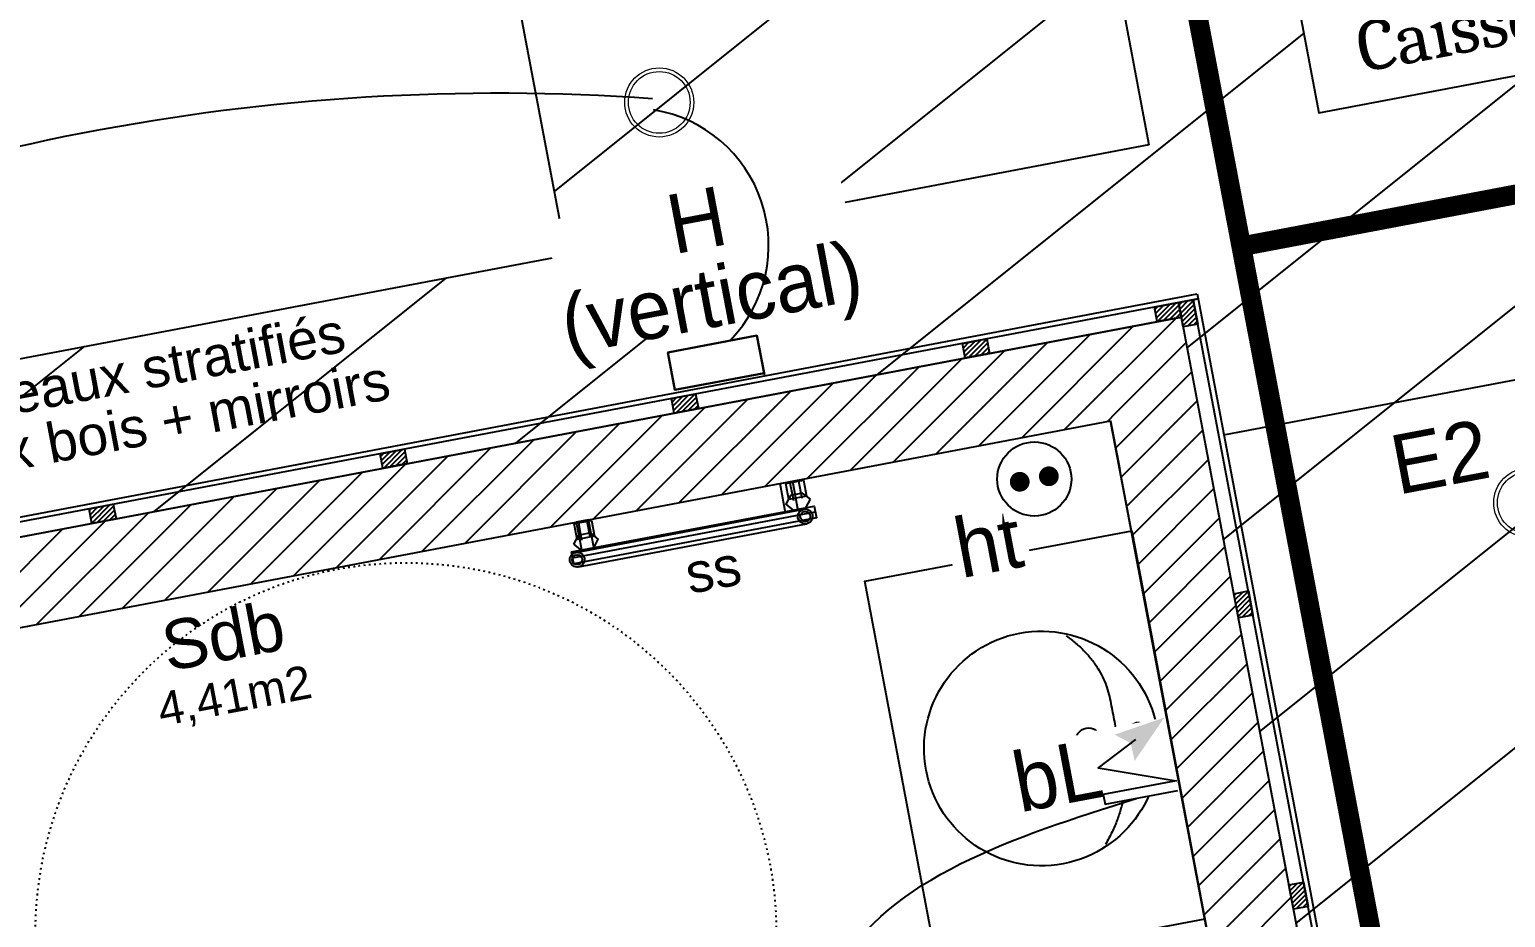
# Model space of a CAD drawing. Header units: centimetres. Extents: x 197412 to 267601, y -375791 to -305433.
# Drawn here: x 215397 to 218385, y -343082 to -341285 of the extents above; entities that cross this region are included whole.
import ezdxf

# ---------------------------------------------------------------- set-up
doc = ezdxf.new("R2010")
doc.units = ezdxf.units.CM
doc.linetypes.add('Style de ligne -5', pattern=[0.20828, 0.069425, -0.138855])
for name, color, linetype in [('3-BAT C-Niveau 0', 250, 'Continuous'), ('prlm-CHAUFF-CONV', 1, 'Continuous'), ('prlm-MOD-PB', 123, 'Continuous')]:
    doc.layers.add(name, color=color, linetype=linetype)
for name, color, linetype, lineweight in [('FAUX PLAFOND', 9, 'Continuous', 25), ('prlm-ELEC-CFO', 1, 'Continuous', 25), ('prlm-GAZ', 2, 'Continuous', 25)]:
    doc.layers.add(name, color=color, linetype=linetype, lineweight=lineweight)
doc.styles.add('Geneva', font='arial.ttf')
doc.styles.add('Helvetica', font='arial.ttf')
doc.styles.add('prlm-elec-cfo', font='comic.ttf', dxfattribs={"height": 12})
doc.styles.add('prlm-mod', font='cambriaz.ttf', dxfattribs={"height": 18})
pattern_1 = [(45, (82627.55, 127994.637), (-31.2347524, 39.0434405), [])]
pattern_2 = [(45, (82441.6584, 127994.637), (0, -10), [])]

# ---------------------------------------------------------------- blocks, each defined once
blk = doc.blocks.new('xi.lumE')
at = {"layer": 'prlm-ELEC-CFO', "color": 0, "linetype": 'ByBlock', "lineweight": 13}
for radius in [7, 6.25]:
    blk.add_circle((0, 0), radius, dxfattribs=at)
blk = doc.blocks.new('xi.PCHT')
at = {"color": 0, "lineweight": 5}
blk.add_wipeout([(-7.5, -7.5), (7.5, -7.5), (7.5, 7.5), (-7.5, 7.5)], dxfattribs=at).dxf.layer = 'prlm-ELEC-CFO'
at = {"layer": 'prlm-ELEC-CFO', "color": 0, "linetype": 'ByBlock', "lineweight": 5, "const_width": 2}
for points in [[(-4, 0, 1), (-2, 0, 1)], [(2, 0, 1), (4, 0, 1)]]:
    blk.add_lwpolyline(points, format="xyb", close=True, dxfattribs=at)
at = {"layer": 'prlm-ELEC-CFO', "color": 0, "linetype": 'ByBlock', "lineweight": -2}
blk.add_circle((0, 0), 7.5, dxfattribs=at)
blk = doc.blocks.new('xi.BL')
at = {"color": 0, "lineweight": 5}
blk.add_wipeout([(-7.5, -7.5), (7.5, -7.5), (7.5, 7.5), (-7.5, 7.5)], dxfattribs=at).dxf.layer = 'prlm-ELEC-CFO'
at = {"layer": 'prlm-ELEC-CFO', "lineweight": 5}
blk.add_hatch(color=0, dxfattribs=at).paths.add_polyline_path([(-3, 6), (-0.1, 3.7), (0, 0), (7.5, 7.5)])
at = {"layer": 'prlm-ELEC-CFO', "color": 0}
blk.add_lwpolyline([(0.95, 4.23), (-7.5, 0), (7.5, -5.5), (-7.5, -5.5), (-7.5, -7.5), (7.5, -7.5)], dxfattribs=at)
blk = doc.blocks.new('xi.tsl-050-050')
at = {"layer": 'prlm-CHAUFF-CONV', "linetype": 'ByBlock', "lineweight": -2}
h = blk.add_hatch(color=0, dxfattribs=at)
edge = h.paths.add_edge_path()
edge.add_arc((-23.5, 7.5), 1.5, 0, 360)
edge = h.paths.add_edge_path(flags=17)
edge.add_arc((-23.5, 7.5), 1, 0, 360)
edge = h.paths.add_edge_path()
edge.add_arc((23.5, 7.5), 1.5, 0, 360)
edge = h.paths.add_edge_path(flags=17)
edge.add_arc((23.5, 7.5), 1, 0, 360)
at = {"layer": 'prlm-CHAUFF-CONV', "color": 0, "linetype": 'ByBlock', "lineweight": -2, "flags": 128}
for points in [[(23.5, 9), (-23.5, 9)], [(23.5, 6), (-23.5, 6)]]:
    blk.add_lwpolyline(points, dxfattribs=at)
at = {"layer": 'prlm-CHAUFF-CONV', "color": 0, "linetype": 'ByBlock', "lineweight": -2}
for points in [[(-19.73, 0), (-22.27, 0), (-22.27, 6), (-19.73, 6)], [(19.73, 0), (22.27, 0), (22.27, 6), (19.73, 6)]]:
    blk.add_lwpolyline(points, close=True, dxfattribs=at)
for centre, radius in [((-23.5, 7.5), 1.5), ((23.5, 7.5), 1.5), ((-23.5, 7.5), 1), ((23.5, 7.5), 1)]:
    blk.add_circle(centre, radius, dxfattribs=at)
blk = doc.blocks.new('Groupe-207-1')
at = {"linetype": 'Continuous', "flags": 128}
blk.add_lwpolyline([(13479.5, -47118.25), (13464.67, -47039.63), (13518.72, -47029.44), (13533.54, -47108.05)], close=True, dxfattribs=at)
at = {"linetype": 'Continuous'}
for centre, major_axis in [((13500.42, -47073.48), (23.34, 4.4)), ((13509.94, -47071.8), (-0.46, 2.46)), ((13519.9, -47069.71), (-0.28, 1.47))]:
    blk.add_ellipse(centre, major_axis=major_axis, ratio=1, dxfattribs=at)
blk.add_open_spline([(13505.43, -47050.69), (13512.82, -47055.88), (13515.81, -47071.19), (13518.21, -47084.48), (13513.39, -47092.89)], degree=2, dxfattribs=at)
blk = doc.blocks.new('Groupe-209-1')
at = {"linetype": 'Continuous'}
for p, q in [((13449.52, -47019.69), (13450.2, -47023.28)), ((13451.24, -47019.37), (13451.9, -47022.81)), ((13405.51, -47034.92), (13454.64, -47025.61)), ((13406.67, -47027.81), (13407.34, -47031.32)), ((13408.39, -47027.48), (13408.98, -47030.58))]:
    blk.add_line(p, q, dxfattribs=at)
at = {"linetype": 'Continuous', "flags": 128}
for points in [[(13448.66, -47019.85), (13452.25, -47019.18), (13452.86, -47022.41), (13449.28, -47023.09)], [(13453.65, -47023.04), (13452.08, -47021.78), (13449.59, -47022.28), (13448.66, -47024.04), (13450.22, -47025.3), (13452.72, -47024.8)], [(13405.29, -47033.71), (13454.41, -47024.41), (13454.87, -47026.82), (13405.74, -47036.12)], [(13405.81, -47027.97), (13409.32, -47027.31), (13409.92, -47030.49), (13406.42, -47031.16)], [(13405.72, -47032.12), (13407.29, -47033.38), (13409.78, -47032.89), (13410.71, -47031.13), (13409.14, -47029.86), (13406.65, -47030.36)]]:
    blk.add_lwpolyline(points, close=True, dxfattribs=at)
at = {"insert": (13433.2, -47033.32), "char_height": 7.993, "width": 24.9991, "attachment_point": 2, "rotation": 10.6809, "line_spacing_factor": 1.060906, "style": 'Geneva'}
blk.add_mtext('ss', dxfattribs=at)

msp = doc.modelspace()

# ---------------------------------------------------------------- hatches: boundary and pattern name
at = {"layer": '3-BAT C-Niveau 0'}
h = msp.add_hatch(dxfattribs=at)
h.set_pattern_fill('BOIS 45', color=256, scale=10, style=0, pattern_type=2)
h.set_pattern_definition(pattern_2)
h.paths.add_polyline_path([(217674.7, -341846.7), (217723.8, -341837.4), (217729.4, -341866.9), (217680.3, -341876.2)])
h = msp.add_hatch(dxfattribs=at)
h.set_pattern_fill('BOIS 45', color=256, scale=10, style=0, pattern_type=2)
h.set_pattern_definition(pattern_2)
h.paths.add_polyline_path([(217733.1, -341886.5), (217723.8, -341837.4), (217753.3, -341831.8), (217762.6, -341881)])
h = msp.add_hatch(dxfattribs=at)
h.set_pattern_fill('MURS MACONNERIE-2', color=256, scale=10, style=0, pattern_type=2)
h.set_pattern_definition(pattern_1)
h.paths.add_polyline_path([(212660, -342826.9), (212693.4, -343003.8), (217586, -342077.2), (217729.4, -341866.9)])
h = msp.add_hatch(dxfattribs=at)
h.set_pattern_fill('MURS MACONNERIE-2', color=256, scale=10, style=0, pattern_type=2)
h.set_pattern_definition(pattern_1)
h.paths.add_polyline_path([(218138.5, -344994.3), (218315.3, -344960.8), (217729.4, -341866.9), (217586, -342077.2)])
h = msp.add_hatch(dxfattribs=at)
h.set_pattern_fill('BOIS 45', color=256, scale=10, style=0, pattern_type=2)
h.set_pattern_definition(pattern_2)
h.paths.add_polyline_path([(217286.2, -341920.3), (217335.4, -341911), (217341, -341940.5), (217291.8, -341949.8)])
h = msp.add_hatch(dxfattribs=at)
h.set_pattern_fill('BOIS 45', color=256, scale=10, style=0, pattern_type=2)
h.set_pattern_definition(pattern_2)
h.paths.add_polyline_path([(216696.7, -342031.9), (216745.9, -342022.6), (216751.4, -342052.1), (216702.3, -342061.4)])
h = msp.add_hatch(dxfattribs=at)
h.set_pattern_fill('BOIS 45', color=256, scale=10, style=0, pattern_type=2)
h.set_pattern_definition(pattern_2)
h.paths.add_polyline_path([(216107.2, -342143.6), (216156.3, -342134.3), (216161.9, -342163.7), (216112.8, -342173)])
h = msp.add_hatch(dxfattribs=at)
h.set_pattern_fill('BOIS 45', color=256, scale=10, style=0, pattern_type=2)
h.set_pattern_definition(pattern_2)
h.paths.add_polyline_path([(215517.7, -342255.2), (215566.8, -342245.9), (215572.4, -342275.4), (215523.3, -342284.7)])
h = msp.add_hatch(dxfattribs=at)
h.set_pattern_fill('BOIS 45', color=256, scale=10, style=0, pattern_type=2)
h.set_pattern_definition(pattern_2)
h.paths.add_polyline_path([(217844.8, -342476.1), (217835.5, -342426.9), (217864.9, -342421.4), (217874.2, -342470.5)])
h = msp.add_hatch(dxfattribs=at)
h.set_pattern_fill('BOIS 45', color=256, scale=10, style=0, pattern_type=2)
h.set_pattern_definition(pattern_2)
h.paths.add_polyline_path([(217956.4, -343065.6), (217947.1, -343016.5), (217976.6, -343010.9), (217985.9, -343060)])
at = {"layer": 'FAUX PLAFOND'}
h = msp.add_hatch(dxfattribs=at)
h.set_pattern_fill('BA 13', color=6, scale=10, style=0, pattern_type=2)
h.set_pattern_definition([(218.65981, (82441.66, 127994.64), (-199.24783, 287.75041), [])])
h.paths.add_polyline_path([(231437.6, -339270.7), (231393.3, -339279.1), (231393.3, -339279.2), (229700.5, -339599.8), (224818.6, -340524.4), (224818.6, -340524.3), (222646.5, -340935.7), (222646.5, -340935.7), (218945.4, -341636.6), (220323.7, -348914.6), (219107.7, -349144.9), (217729.4, -341866.9), (214344.2, -342508), (214325.6, -342409.7), (212095.3, -342832.1), (211556.4, -339986.5), (213785.8, -339559.1), (213767.1, -339460.8), (215316, -339167.5), (217152.3, -338819.7), (216443.4, -335076.3), (217624.3, -334852.7), (218340.7, -338635.3), (222076.9, -337927.7), (222128.4, -338199.9), (220944.3, -338424.1), (221396.5, -340811.7), (224752.6, -340175.9), (224395.1, -338287.7), (225513.6, -338075.9), (225706.2, -339093.9), (231208.4, -338051.9), (231208.4, -338052), (244427.3, -335548.6), (244658, -336766.9)])
h.paths.add_polyline_path([(217555.2, -339065.9), (218007.3, -341453.4), (220217.4, -341034.9), (219765.3, -338647.4)])
h.paths.add_polyline_path([(214589.7, -342100.7), (216484.4, -341741.8), (216032.3, -339354.3), (214137.6, -339713.1)])

# ---------------------------------------------------------------- linework, layer by layer
at = {"linetype": 'Style de ligne -5', "ltscale": 50.8}
msp.add_circle((216159.2, -343114.4), 750, dxfattribs=at)
at = {"layer": '3-BAT C-Niveau 0', "ltscale": 50.8}
for p, q in [((217210.4, -339126.5), (217663.5, -341518.6)), ((217663.5, -341518.6), (216487, -341741.4)), ((218994.3, -341882.7), (217817.8, -342105.5))]:
    msp.add_line(p, q, dxfattribs=at)
at = {"layer": '3-BAT C-Niveau 0'}
for p, q in [((212660, -342826.9), (217729.4, -341866.9)), ((212660, -342826.9), (217729.4, -341866.9)), ((218315.3, -344960.8), (217729.4, -341866.9)), ((218315.3, -344960.8), (217729.4, -341866.9)), ((212693.4, -343003.8), (217586, -342077.2)), ((212693.4, -343003.8), (217586, -342077.2)), ((218138.5, -344994.3), (217586, -342077.2)), ((217586, -342077.2), (217604.7, -342175.5)), ((218138.5, -344994.3), (217604.7, -342175.5))]:
    msp.add_line(p, q, dxfattribs=at)
at = {"layer": '3-BAT C-Niveau 0', "ltscale": 50.8, "flags": 128}
msp.add_lwpolyline([(217555.2, -339065.9), (218007.3, -341453.4), (220217.4, -341034.9), (219765.3, -338647.4)], close=True, dxfattribs=at)
at = {"layer": '3-BAT C-Niveau 0', "color": 6, "ltscale": 50.8, "flags": 128}
msp.add_lwpolyline([(214589.7, -342100.7), (216484.4, -341741.8), (216032.3, -339354.3), (214137.6, -339713.1)], close=True, dxfattribs=at)
at = {"layer": '3-BAT C-Niveau 0', "flags": 128}
for points in [[(217761.3, -341820.1), (217763.1, -341830), (214338.6, -342478.5), (214336.8, -342468.7)], [(217674.7, -341846.7), (217723.8, -341837.4), (217729.4, -341866.9), (217680.3, -341876.2)], [(217733.1, -341886.5), (217723.8, -341837.4), (217753.3, -341831.8), (217762.6, -341881)], [(217753.3, -341831.8), (217763.1, -341830), (218354.8, -344954.3), (218345, -344956.2)], [(217286.2, -341920.3), (217335.4, -341911), (217341, -341940.5), (217291.8, -341949.8)], [(216696.7, -342031.9), (216745.9, -342022.6), (216751.4, -342052.1), (216702.3, -342061.4)], [(216107.2, -342143.6), (216156.3, -342134.3), (216161.9, -342163.7), (216112.8, -342173)], [(215517.7, -342255.2), (215566.8, -342245.9), (215572.4, -342275.4), (215523.3, -342284.7)], [(217844.8, -342476.1), (217835.5, -342426.9), (217864.9, -342421.4), (217874.2, -342470.5)], [(217956.4, -343065.6), (217947.1, -343016.5), (217976.6, -343010.9), (217985.9, -343060)]]:
    msp.add_lwpolyline(points, close=True, dxfattribs=at)
at = {"layer": 'prlm-ELEC-CFO'}
msp.add_spline([(215825.3, -344161.6), (216877, -343719.5), (217030.7, -343191.4), (217637.8, -342841.3)], degree=3, dxfattribs=at)
at = {"layer": 'prlm-MOD-PB'}
for p, q in [((217947.9, -341700.4), (231211.7, -339198.2)), ((217949.8, -341710.2), (231223.4, -339206.2))]:
    msp.add_line(p, q, dxfattribs=at)

# ---------------------------------------------------------------- block references
at = {"xscale": 10, "yscale": 10, "zscale": 10}
for name in ['Groupe-209-1', 'Groupe-207-1']:
    msp.add_blockref(name, (82441.7, 127994.6), dxfattribs=at)
at = {"layer": 'prlm-CHAUFF-CONV', "ltscale": 50, "xscale": 10, "yscale": 10, "zscale": 10, "rotation": 190.723594744153}
msp.add_blockref('xi.tsl-050-050', (216722.9, -342240.7), dxfattribs=at)
at = {"layer": 'prlm-ELEC-CFO', "xscale": 10, "yscale": 10, "zscale": 10, "rotation": 10.72360141139323}
msp.add_blockref('xi.lumE', (216672.2, -341432.5), dxfattribs=at)

# ---------------------------------------------------------------- texts
at = {"insert": (215780, -342463.1), "char_height": 100, "attachment_point": 2, "rotation": 10.7236, "line_spacing_factor": 0.834288, "style": 'Helvetica'}
msp.add_mtext('Sdb\\P{\\H0.6752x;4,41m2}\\P', dxfattribs=at)
at = {"layer": '3-BAT C-Niveau 0', "insert": (214616.8, -342124.3), "char_height": 80, "attachment_point": 1, "rotation": 10.7236, "line_spacing_factor": 0.834288, "style": 'Helvetica'}
msp.add_mtext('Habillage panneaux stratifiés\\Ptype fundermax bois + mirroirs', dxfattribs=at)
at = {"layer": 'prlm-MOD-PB', "insert": (218076.8, -341273.6), "char_height": 100, "width": 1854.737, "attachment_point": 1, "rotation": 10.7236, "style": 'prlm-mod'}
msp.add_mtext('Caisson CF ventilé', dxfattribs=at)

# ---------------------------------------------------------------- next in the draw order: texts
at = {"layer": 'prlm-ELEC-CFO', "char_height": 120, "rotation": 10.7236, "line_spacing_factor": 0.8, "style": 'prlm-elec-cfo', "bg_fill": 3, "bg_fill_color": 256, "bg_fill_transparency": 0}
for s, insert, attachment_point, box_fill_scale in [('H\\P(vertical)', (216736.6, -341611.4), 2, 0.95), ('E2', (218241.7, -342090.7), 2, 0.95), ('ht', (217338.1, -342325.1), 5, 1.1), ('bL', (217478.7, -342795.2), 5, 1.1)]:
    msp.add_mtext(s, dxfattribs=dict(at, insert=insert, attachment_point=attachment_point, box_fill_scale=box_fill_scale))

# ---------------------------------------------------------------- next in the draw order: linework, layer by layer
at = {"layer": 'prlm-ELEC-CFO', "lineweight": 30}
msp.add_lwpolyline([(216885, -341983.8), (216869.9, -341904.5), (216689.6, -341938.7), (216703.9, -342014.5), (216884.3, -341980.4)], dxfattribs=at)
at = {"layer": 'prlm-ELEC-CFO'}
for centre, radius, start, end in [((216903.3, -341553.2), 1655.2, 337.5946, 45.7964), ((216346.9, -345847.1), 4433.1, 85.9695, 115.9403), ((216616.2, -341721.5), 277.5, 316.2395, 80.7512)]:
    msp.add_arc(centre, radius, start, end, dxfattribs=at)
at = {"layer": 'prlm-GAZ', "ltscale": 0.8, "const_width": 40}
for points in [[(233008.4, -337511.9), (233072.7, -337851.5), (231041.5, -338236.1), (231222.4, -339191.6), (217850.6, -341723.9), (216907.4, -336743.4), (218120.5, -336513.6)], [(217850.6, -341723.9), (219221.4, -348962.5), (220459.8, -348728)]]:
    msp.add_lwpolyline(points, dxfattribs=at)

# ---------------------------------------------------------------- next in the draw order: block references
at = {"layer": 'prlm-ELEC-CFO', "xscale": 10, "yscale": 10, "zscale": 10, "rotation": 10.72360141139323}
for name, p in [('xi.PCHT', (217431.5, -342194.8)), ('xi.lumE', (218431.6, -342242.8)), ('xi.BL', (217634.7, -342765.6))]:
    msp.add_blockref(name, p, dxfattribs=at)

# ---------------------------------------------------------------- next in the draw order: linework, layer by layer
at = {"layer": '3-BAT C-Niveau 0', "ltscale": 50.8, "flags": 128}
msp.add_lwpolyline([(222646.5, -340935.7), (218945.4, -341636.6), (220323.7, -348914.6), (219107.7, -349144.9), (217729.4, -341866.9), (214344.2, -342508), (214325.6, -342409.7), (212095.3, -342832.1), (211556.4, -339986.5)], dxfattribs=at)
at = {"layer": 'prlm-MOD-PB'}
for p, q in [((219217.4, -348968.4), (217686.4, -340884)), ((219225.4, -348956.7), (217696.2, -340882.1))]:
    msp.add_line(p, q, dxfattribs=at)

doc.saveas('drawing.dxf')
